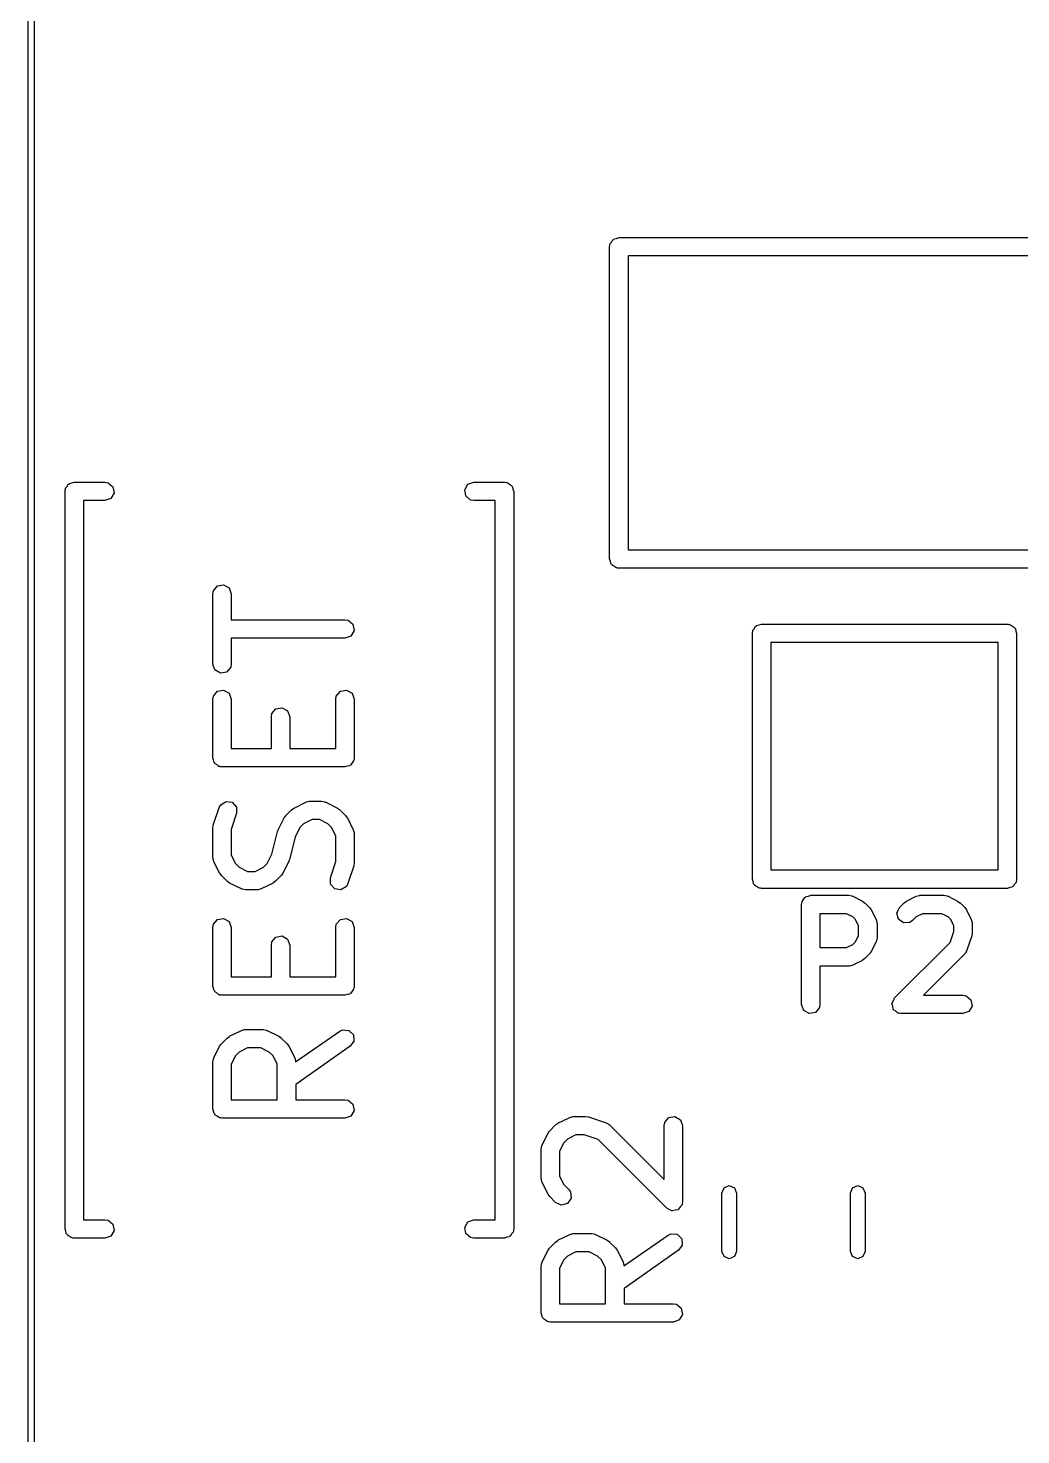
# Model space of a CAD drawing. Extents: x 66 to 223, y -169 to -36.
# Drawn here: x 89.17 to 97.24, y -88.12 to -76.68 of the extents above; entities that cross this region are included whole.
import ezdxf

# ---------------------------------------------------------------- set-up
doc = ezdxf.new("R2010")
doc.units = 0
doc.layers.add('BLACK', color=7, linetype='CONTINUOUS')

msp = doc.modelspace()

# ---------------------------------------------------------------- linework, layer by layer
at = {"layer": 'BLACK', "linetype": 'CONTINUOUS'}
for p, q in [((89.165, -118.993), (89.165, -42.4797)), ((89.215, -42.4797), (89.215, -119)), ((93.9517, -78.3914), (93.97, -78.3847)), ((93.97, -78.3847), (104.13, -78.3847)), ((93.895, -78.4597), (93.8967, -78.45)), ((93.895, -80.9997), (93.895, -78.4597)), ((93.8961, -78.4467), (93.8978, -78.4438)), ((93.8967, -78.45), (93.8961, -78.4467)), ((93.8978, -78.4438), (93.8995, -78.434)), ((93.8995, -78.434), (93.912, -78.4191)), ((93.912, -78.4191), (93.9218, -78.4022)), ((93.9218, -78.4022), (93.9282, -78.3999)), ((93.9282, -78.3999), (93.9325, -78.3947)), ((93.9325, -78.3947), (93.9517, -78.3914)), ((94.045, -78.5347), (94.045, -80.9247)), ((104.055, -78.5347), (94.045, -78.5347)), ((89.465, -80.4497), (89.4667, -80.44)), ((89.465, -86.4497), (89.465, -80.4497)), ((89.4661, -80.4367), (89.4678, -80.4338)), ((89.4667, -80.44), (89.4661, -80.4367)), ((89.4678, -80.4338), (89.4695, -80.424)), ((89.4695, -80.424), (89.482, -80.4091)), ((89.482, -80.4091), (89.4918, -80.3922)), ((89.4918, -80.3922), (89.4981, -80.3899)), ((89.4981, -80.3899), (89.5025, -80.3847)), ((89.5025, -80.3847), (89.5217, -80.3814)), ((89.5217, -80.3814), (89.54, -80.3747)), ((89.54, -80.3747), (89.79, -80.3747)), ((89.79, -80.3747), (89.8157, -80.3792)), ((89.8157, -80.3792), (89.855, -80.4122)), ((89.855, -80.4122), (89.8639, -80.4627)), ((92.7161, -80.4367), (92.7418, -80.3922)), ((92.725, -80.4872), (92.7161, -80.4367)), ((92.7418, -80.3922), (92.79, -80.3747)), ((92.79, -80.3747), (93.04, -80.3747)), ((93.04, -80.3747), (93.0497, -80.3764)), ((93.0497, -80.3764), (93.053, -80.3758)), ((93.053, -80.3758), (93.0559, -80.3775)), ((93.0559, -80.3775), (93.0657, -80.3792)), ((93.0657, -80.3792), (93.0806, -80.3917)), ((93.0806, -80.3917), (93.0975, -80.4015)), ((93.0975, -80.4015), (93.0998, -80.4078)), ((93.0998, -80.4078), (93.105, -80.4122)), ((93.105, -80.4122), (93.1083, -80.4314)), ((93.1083, -80.4314), (93.115, -80.4497)), ((93.115, -80.4497), (93.115, -86.4497)), ((89.79, -80.5247), (89.615, -80.5247)), ((89.615, -80.5247), (89.615, -86.3747)), ((89.8382, -80.5072), (89.79, -80.5247)), ((89.8639, -80.4627), (89.8382, -80.5072)), ((92.7643, -80.5202), (92.725, -80.4872)), ((92.79, -80.5247), (92.7643, -80.5202)), ((92.965, -80.5247), (92.79, -80.5247)), ((92.965, -86.3747), (92.965, -80.5247)), ((93.9017, -81.018), (93.895, -80.9997)), ((93.905, -81.0372), (93.9017, -81.018)), ((94.045, -80.9247), (104.055, -80.9247)), ((93.9102, -81.0416), (93.905, -81.0372)), ((93.9125, -81.0479), (93.9102, -81.0416)), ((93.9294, -81.0577), (93.9125, -81.0479)), ((93.9443, -81.0702), (93.9294, -81.0577)), ((93.9541, -81.0719), (93.9443, -81.0702)), ((93.957, -81.0736), (93.9541, -81.0719)), ((93.9603, -81.073), (93.957, -81.0736)), ((93.97, -81.0747), (93.9603, -81.073)), ((104.13, -81.0747), (93.97, -81.0747)), ((90.6719, -81.2574), (90.7049, -81.2181)), ((90.7049, -81.2181), (90.7554, -81.2092)), ((90.7554, -81.2092), (90.7998, -81.2348)), ((90.7998, -81.2348), (90.8174, -81.283)), ((90.6674, -81.283), (90.6719, -81.2574)), ((90.6674, -81.8545), (90.6674, -81.283)), ((90.8174, -81.283), (90.8174, -81.4937)), ((90.8174, -81.4937), (91.7424, -81.4937)), ((91.7424, -81.4937), (91.768, -81.4983)), ((91.768, -81.4983), (91.8073, -81.5312)), ((91.8162, -81.5818), (91.7906, -81.6262)), ((91.8073, -81.5312), (91.8162, -81.5818)), ((95.057, -81.5917), (95.0587, -81.5888)), ((95.0576, -81.595), (95.057, -81.5917)), ((95.0587, -81.5888), (95.0604, -81.579)), ((95.0604, -81.579), (95.0729, -81.5641)), ((95.0729, -81.5641), (95.0827, -81.5472)), ((95.0827, -81.5472), (95.0891, -81.5449)), ((95.0891, -81.5449), (95.0934, -81.5397)), ((95.0934, -81.5397), (95.1126, -81.5364)), ((95.1126, -81.5364), (95.1309, -81.5297)), ((95.1309, -81.5297), (97.1309, -81.5297)), ((97.1309, -81.5297), (97.1406, -81.5314)), ((97.1406, -81.5314), (97.1439, -81.5308)), ((97.1439, -81.5308), (97.1468, -81.5325)), ((97.1468, -81.5325), (97.1566, -81.5342)), ((97.1566, -81.5342), (97.1715, -81.5467)), ((97.1715, -81.5467), (97.1884, -81.5565)), ((97.1884, -81.5565), (97.1907, -81.5628)), ((97.1907, -81.5628), (97.1959, -81.5672)), ((97.1959, -81.5672), (97.1992, -81.5864)), ((97.1992, -81.5864), (97.2059, -81.6047)), ((91.7424, -81.6437), (90.8174, -81.6437)), ((90.8174, -81.6437), (90.8174, -81.8545)), ((91.7906, -81.6262), (91.7424, -81.6437)), ((95.0559, -81.6047), (95.0576, -81.595)), ((95.0559, -83.6047), (95.0559, -81.6047)), ((95.2059, -81.6797), (95.2059, -83.5297)), ((97.0559, -81.6797), (95.2059, -81.6797)), ((97.0559, -83.5297), (97.0559, -81.6797)), ((97.2059, -81.6047), (97.2059, -83.6047)), ((90.6849, -81.9027), (90.6674, -81.8545)), ((90.7294, -81.9283), (90.6849, -81.9027)), ((90.7799, -81.9194), (90.7294, -81.9283)), ((90.8129, -81.8801), (90.7799, -81.9194)), ((90.8174, -81.8545), (90.8129, -81.8801)), ((90.6674, -82.1402), (90.6719, -82.1145)), ((90.6674, -82.6164), (90.6674, -82.1402)), ((90.6719, -82.1145), (90.7049, -82.0752)), ((90.7049, -82.0752), (90.7554, -82.0663)), ((90.7554, -82.0663), (90.7998, -82.092)), ((90.7998, -82.092), (90.8174, -82.1402)), ((90.8174, -82.1402), (90.8174, -82.5414)), ((91.6674, -82.1402), (91.6719, -82.1145)), ((91.6674, -82.5414), (91.6674, -82.1402)), ((91.6719, -82.1145), (91.7049, -82.0752)), ((91.7049, -82.0752), (91.7554, -82.0663)), ((91.7554, -82.0663), (91.7998, -82.092)), ((91.7998, -82.092), (91.8174, -82.1402)), ((91.8174, -82.1402), (91.8174, -82.6164)), ((91.1436, -82.283), (91.1481, -82.2574)), ((91.1481, -82.2574), (91.1811, -82.2181)), ((91.1811, -82.2181), (91.2316, -82.2092)), ((91.2316, -82.2092), (91.276, -82.2348)), ((91.276, -82.2348), (91.2936, -82.283)), ((91.1436, -82.5414), (91.1436, -82.283)), ((91.2936, -82.283), (91.2936, -82.5414)), ((90.674, -82.6347), (90.6674, -82.6164)), ((90.8174, -82.5414), (91.1436, -82.5414)), ((91.2936, -82.5414), (91.6674, -82.5414)), ((91.8174, -82.6164), (91.8157, -82.6261)), ((90.6774, -82.6539), (90.674, -82.6347)), ((90.6826, -82.6582), (90.6774, -82.6539)), ((90.6849, -82.6646), (90.6826, -82.6582)), ((90.7018, -82.6743), (90.6849, -82.6646)), ((90.7167, -82.6868), (90.7018, -82.6743)), ((90.7265, -82.6886), (90.7167, -82.6868)), ((90.7294, -82.6902), (90.7265, -82.6886)), ((90.7326, -82.6897), (90.7294, -82.6902)), ((90.7424, -82.6914), (90.7326, -82.6897)), ((91.7424, -82.6914), (90.7424, -82.6914)), ((91.7607, -82.6847), (91.7424, -82.6914)), ((91.7799, -82.6813), (91.7607, -82.6847)), ((91.7842, -82.6761), (91.7799, -82.6813)), ((91.7906, -82.6738), (91.7842, -82.6761)), ((91.8003, -82.6569), (91.7906, -82.6738)), ((91.8129, -82.642), (91.8003, -82.6569)), ((91.8146, -82.6323), (91.8129, -82.642)), ((91.8162, -82.6294), (91.8146, -82.6323)), ((91.8157, -82.6261), (91.8162, -82.6294)), ((90.6712, -83.1641), (90.7188, -83.0212)), ((90.7188, -83.0212), (90.7313, -82.9983)), ((90.7313, -82.9983), (90.775, -82.9715)), ((90.775, -82.9715), (90.8257, -82.979)), ((90.8612, -83.0687), (90.8174, -83.2)), ((90.8257, -82.979), (90.8597, -83.0174)), ((90.8597, -83.0174), (90.8612, -83.0687)), ((91.2608, -83.0871), (91.3084, -83.0395)), ((91.3084, -83.0395), (91.3268, -83.0267)), ((91.3268, -83.0267), (91.3279, -83.0255)), ((91.3279, -83.0255), (91.4231, -82.9779)), ((91.4231, -82.9779), (91.4481, -82.9704)), ((91.4481, -82.9704), (91.4525, -82.9715)), ((91.4525, -82.9715), (91.4567, -82.9699)), ((91.4567, -82.9699), (91.5519, -82.9699)), ((91.5519, -82.9699), (91.5776, -82.9745)), ((91.5776, -82.9745), (91.581, -82.9773)), ((91.581, -82.9773), (91.5854, -82.9779)), ((91.5854, -82.9779), (91.6807, -83.0255)), ((91.6807, -83.0255), (91.6987, -83.0388)), ((91.6987, -83.0388), (91.7002, -83.0395)), ((91.7002, -83.0395), (91.7478, -83.0871)), ((90.6674, -83.1878), (90.6713, -83.1657)), ((90.6674, -83.4259), (90.6674, -83.1878)), ((90.6713, -83.1657), (90.6712, -83.1641)), ((91.1991, -83.2019), (91.2467, -83.1066)), ((91.2467, -83.1066), (91.2601, -83.0886)), ((91.2601, -83.0886), (91.2608, -83.0871)), ((91.3754, -83.1846), (91.337, -83.2616)), ((91.4059, -83.1542), (91.3754, -83.1846)), ((91.4744, -83.1199), (91.4059, -83.1542)), ((91.5342, -83.1199), (91.4744, -83.1199)), ((91.6027, -83.1542), (91.5342, -83.1199)), ((91.6331, -83.1846), (91.6027, -83.1542)), ((91.6674, -83.2531), (91.6331, -83.1846)), ((91.7478, -83.0871), (91.7607, -83.1055)), ((91.7607, -83.1055), (91.7618, -83.1066)), ((91.7618, -83.1066), (91.8095, -83.2019)), ((90.8174, -83.2), (90.8174, -83.4082)), ((91.1478, -83.3997), (91.1934, -83.2172)), ((91.1934, -83.2172), (91.1987, -83.2054)), ((91.1987, -83.2054), (91.1991, -83.2019)), ((91.337, -83.2616), (91.2913, -83.4441)), ((91.6674, -83.4613), (91.6674, -83.2531)), ((91.8095, -83.2019), (91.8169, -83.2268)), ((91.8169, -83.2268), (91.8158, -83.2312)), ((91.8158, -83.2312), (91.8174, -83.2354)), ((91.8174, -83.2354), (91.8174, -83.4735)), ((90.8174, -83.4082), (90.8516, -83.4767)), ((91.1093, -83.4767), (91.1478, -83.3997)), ((90.6689, -83.4301), (90.6674, -83.4259)), ((90.6679, -83.4345), (90.6689, -83.4301)), ((90.6753, -83.4594), (90.6679, -83.4345)), ((90.7229, -83.5547), (90.6753, -83.4594)), ((90.8516, -83.4767), (90.882, -83.5071)), ((90.882, -83.5071), (90.9506, -83.5414)), ((91.0104, -83.5414), (91.0789, -83.5071)), ((91.0789, -83.5071), (91.1093, -83.4767)), ((91.2857, -83.4594), (91.238, -83.5547)), ((91.2861, -83.4559), (91.2857, -83.4594)), ((91.2913, -83.4441), (91.2861, -83.4559)), ((91.6236, -83.5927), (91.6674, -83.4613)), ((91.8135, -83.4972), (91.7659, -83.6401)), ((91.8174, -83.4735), (91.8135, -83.4956)), ((91.8135, -83.4956), (91.8135, -83.4972)), ((95.2059, -83.5297), (97.0559, -83.5297)), ((90.7241, -83.5558), (90.7229, -83.5547)), ((90.737, -83.5742), (90.7241, -83.5558)), ((90.7846, -83.6218), (90.737, -83.5742)), ((90.7861, -83.6225), (90.7846, -83.6218)), ((90.8041, -83.6358), (90.7861, -83.6225)), ((90.8993, -83.6835), (90.8041, -83.6358)), ((90.9506, -83.5414), (91.0104, -83.5414)), ((91.1569, -83.6358), (91.0616, -83.6835)), ((91.158, -83.6346), (91.1569, -83.6358)), ((91.1764, -83.6218), (91.158, -83.6346)), ((91.224, -83.5742), (91.1764, -83.6218)), ((91.2247, -83.5727), (91.224, -83.5742)), ((91.238, -83.5547), (91.2247, -83.5727)), ((91.625, -83.6439), (91.6236, -83.5927)), ((91.659, -83.6823), (91.625, -83.6439)), ((91.7659, -83.6401), (91.7535, -83.663)), ((95.0626, -83.623), (95.0559, -83.6047)), ((95.0659, -83.6422), (95.0626, -83.623)), ((95.0711, -83.6465), (95.0659, -83.6422)), ((95.0734, -83.6529), (95.0711, -83.6465)), ((95.0903, -83.6627), (95.0734, -83.6529)), ((97.1889, -83.6453), (97.1791, -83.6622)), ((97.2014, -83.6304), (97.1889, -83.6453)), ((97.2031, -83.6206), (97.2014, -83.6304)), ((97.2048, -83.6177), (97.2031, -83.6206)), ((97.2059, -83.6047), (97.2042, -83.6144)), ((97.2042, -83.6144), (97.2048, -83.6177)), ((90.9038, -83.684), (90.8993, -83.6835)), ((90.9072, -83.6868), (90.9038, -83.684)), ((90.9329, -83.6914), (90.9072, -83.6868)), ((91.0281, -83.6914), (90.9329, -83.6914)), ((91.0323, -83.6898), (91.0281, -83.6914)), ((91.0367, -83.6909), (91.0323, -83.6898)), ((91.0616, -83.6835), (91.0367, -83.6909)), ((91.7098, -83.6898), (91.659, -83.6823)), ((91.7535, -83.663), (91.7098, -83.6898)), ((95.1052, -83.6752), (95.0903, -83.6627)), ((95.115, -83.6769), (95.1052, -83.6752)), ((95.1179, -83.6786), (95.115, -83.6769)), ((95.1212, -83.678), (95.1179, -83.6786)), ((95.1309, -83.6797), (95.1212, -83.678)), ((97.1309, -83.6797), (95.1309, -83.6797)), ((95.473, -83.77), (95.4828, -83.7531)), ((95.4828, -83.7531), (95.4891, -83.7508)), ((95.4891, -83.7508), (95.4935, -83.7456)), ((95.4935, -83.7456), (95.5127, -83.7423)), ((95.5127, -83.7423), (95.531, -83.7356)), ((95.531, -83.7356), (95.8406, -83.7356)), ((95.8406, -83.7356), (95.8663, -83.7401)), ((95.8663, -83.7401), (95.8697, -83.743)), ((95.8697, -83.743), (95.8741, -83.7435)), ((95.8741, -83.7435), (95.9516, -83.7822)), ((96.3102, -83.7822), (96.3877, -83.7435)), ((96.3877, -83.7435), (96.4126, -83.7361)), ((96.4126, -83.7361), (96.417, -83.7371)), ((96.417, -83.7371), (96.4212, -83.7356)), ((96.4212, -83.7356), (96.6147, -83.7356)), ((96.6147, -83.7356), (96.6404, -83.7401)), ((96.6404, -83.7401), (96.6438, -83.743)), ((96.6438, -83.743), (96.6482, -83.7435)), ((96.6482, -83.7435), (96.7257, -83.7822)), ((97.1492, -83.673), (97.1309, -83.6797)), ((97.1684, -83.6697), (97.1492, -83.673)), ((97.1727, -83.6645), (97.1684, -83.6697)), ((97.1791, -83.6622), (97.1727, -83.6645)), ((95.456, -83.8106), (95.4577, -83.8009)), ((95.456, -84.6234), (95.456, -83.8106)), ((95.4571, -83.7976), (95.4588, -83.7947)), ((95.4577, -83.8009), (95.4571, -83.7976)), ((95.4588, -83.7947), (95.4605, -83.7849)), ((95.4605, -83.7849), (95.473, -83.77)), ((95.9516, -83.7822), (95.9696, -83.7956)), ((95.9696, -83.7956), (95.971, -83.7963)), ((95.971, -83.7963), (96.0098, -83.835)), ((96.0098, -83.835), (96.0226, -83.8533)), ((96.0226, -83.8533), (96.0238, -83.8545)), ((96.0238, -83.8545), (96.0625, -83.9319)), ((96.2304, -83.8815), (96.252, -83.835)), ((96.2436, -83.931), (96.2304, -83.8815)), ((96.252, -83.835), (96.2908, -83.7963)), ((96.2908, -83.7963), (96.3091, -83.7834)), ((96.3091, -83.7834), (96.3102, -83.7822)), ((96.7257, -83.7822), (96.7437, -83.7956)), ((96.7437, -83.7956), (96.7452, -83.7963)), ((96.7452, -83.7963), (96.7839, -83.835)), ((96.7839, -83.835), (96.7967, -83.8533)), ((96.7967, -83.8533), (96.7979, -83.8545)), ((96.7979, -83.8545), (96.8366, -83.9319)), ((90.6674, -83.9973), (90.6719, -83.9717)), ((90.6674, -84.4735), (90.6674, -83.9973)), ((90.6719, -83.9717), (90.7049, -83.9324)), ((90.7049, -83.9324), (90.7554, -83.9235)), ((90.7554, -83.9235), (90.7998, -83.9491)), ((90.7998, -83.9491), (90.8174, -83.9973)), ((90.8174, -83.9973), (90.8174, -84.3985)), ((91.6674, -83.9973), (91.6719, -83.9717)), ((91.6674, -84.3985), (91.6674, -83.9973)), ((91.6719, -83.9717), (91.7049, -83.9324)), ((91.7049, -83.9324), (91.7554, -83.9235)), ((91.7554, -83.9235), (91.7998, -83.9491)), ((91.7998, -83.9491), (91.8174, -83.9973)), ((91.8174, -83.9973), (91.8174, -84.4735)), ((95.606, -83.8856), (95.606, -84.1613)), ((95.8229, -83.8856), (95.606, -83.8856)), ((95.8736, -83.9109), (95.8229, -83.8856)), ((95.8951, -83.9324), (95.8736, -83.9109)), ((95.9204, -83.9831), (95.8951, -83.9324)), ((95.9204, -84.0638), (95.9204, -83.9831)), ((96.0625, -83.9319), (96.0699, -83.9568)), ((96.0699, -83.9568), (96.0689, -83.9612)), ((96.0689, -83.9612), (96.0704, -83.9654)), ((96.0704, -83.9654), (96.0704, -84.0815)), ((96.2856, -83.9604), (96.2436, -83.931)), ((96.3368, -83.956), (96.2856, -83.9604)), ((96.3581, -83.941), (96.3368, -83.956)), ((96.3882, -83.9109), (96.3581, -83.941)), ((96.4389, -83.8856), (96.3882, -83.9109)), ((96.597, -83.8856), (96.4389, -83.8856)), ((96.6477, -83.9109), (96.597, -83.8856)), ((96.6692, -83.9324), (96.6477, -83.9109)), ((96.6945, -83.9831), (96.6692, -83.9324)), ((96.6945, -84.0306), (96.6945, -83.9831)), ((96.8366, -83.9319), (96.844, -83.9568)), ((96.844, -83.9568), (96.843, -83.9612)), ((96.843, -83.9612), (96.8445, -83.9654)), ((96.8445, -83.9654), (96.8445, -84.0428)), ((91.1481, -84.1145), (91.1811, -84.0752)), ((91.1811, -84.0752), (91.2316, -84.0663)), ((91.2316, -84.0663), (91.276, -84.092)), ((91.276, -84.092), (91.2936, -84.1402)), ((95.8951, -84.1145), (95.9204, -84.0638)), ((96.063, -84.1106), (96.0625, -84.1151)), ((96.0659, -84.1072), (96.063, -84.1106)), ((96.0704, -84.0815), (96.0659, -84.1072)), ((96.6653, -84.1184), (96.6945, -84.0306)), ((96.8407, -84.0665), (96.802, -84.1827)), ((96.8445, -84.0428), (96.8406, -84.0649)), ((96.8406, -84.0649), (96.8407, -84.0665)), ((91.1436, -84.1402), (91.1481, -84.1145)), ((91.1436, -84.3985), (91.1436, -84.1402)), ((91.2936, -84.1402), (91.2936, -84.3985)), ((95.606, -84.1613), (95.8229, -84.1613)), ((95.8229, -84.1613), (95.8736, -84.136)), ((95.8736, -84.136), (95.8951, -84.1145)), ((96.0098, -84.212), (95.971, -84.2507)), ((96.0104, -84.2105), (96.0098, -84.212)), ((96.0238, -84.1925), (96.0104, -84.2105)), ((96.0625, -84.1151), (96.0238, -84.1925)), ((96.2133, -84.5704), (96.6653, -84.1184)), ((96.7839, -84.212), (96.4474, -84.5484)), ((96.7857, -84.2079), (96.7839, -84.212)), ((96.7896, -84.2056), (96.7857, -84.2079)), ((96.802, -84.1827), (96.7896, -84.2056)), ((95.8406, -84.3113), (95.606, -84.3113)), ((95.606, -84.3113), (95.606, -84.6234)), ((95.8448, -84.3098), (95.8406, -84.3113)), ((95.8492, -84.3109), (95.8448, -84.3098)), ((95.8742, -84.3034), (95.8492, -84.3109)), ((95.9516, -84.2647), (95.8742, -84.3034)), ((95.9527, -84.2635), (95.9516, -84.2647)), ((95.971, -84.2507), (95.9527, -84.2635)), ((90.8174, -84.3985), (91.1436, -84.3985)), ((91.2936, -84.3985), (91.6674, -84.3985)), ((90.674, -84.4918), (90.6674, -84.4735)), ((90.6774, -84.511), (90.674, -84.4918)), ((90.6826, -84.5154), (90.6774, -84.511)), ((90.6849, -84.5217), (90.6826, -84.5154)), ((90.7018, -84.5315), (90.6849, -84.5217)), ((90.7167, -84.544), (90.7018, -84.5315)), ((90.7265, -84.5457), (90.7167, -84.544)), ((90.7294, -84.5474), (90.7265, -84.5457)), ((90.7326, -84.5468), (90.7294, -84.5474)), ((90.7424, -84.5485), (90.7326, -84.5468)), ((91.7424, -84.5485), (90.7424, -84.5485)), ((91.7607, -84.5418), (91.7424, -84.5485)), ((91.7799, -84.5385), (91.7607, -84.5418)), ((91.7842, -84.5333), (91.7799, -84.5385)), ((91.7906, -84.531), (91.7842, -84.5333)), ((91.8003, -84.5141), (91.7906, -84.531)), ((91.8129, -84.4992), (91.8003, -84.5141)), ((91.8146, -84.4894), (91.8129, -84.4992)), ((91.8162, -84.4865), (91.8146, -84.4894)), ((91.8174, -84.4735), (91.8157, -84.4833)), ((91.8157, -84.4833), (91.8162, -84.4865)), ((96.4474, -84.5484), (96.7695, -84.5484)), ((96.7695, -84.5484), (96.7952, -84.5529)), ((96.7952, -84.5529), (96.8345, -84.5859)), ((95.4735, -84.6716), (95.456, -84.6234)), ((95.518, -84.6973), (95.4735, -84.6716)), ((95.6015, -84.6491), (95.5685, -84.6884)), ((95.606, -84.6234), (95.6015, -84.6491)), ((96.1917, -84.6169), (96.1931, -84.6138)), ((96.1975, -84.6387), (96.1917, -84.6169)), ((96.1925, -84.6104), (96.2038, -84.5908)), ((96.1931, -84.6138), (96.1925, -84.6104)), ((96.2014, -84.6609), (96.1975, -84.6387)), ((96.204, -84.6631), (96.2014, -84.6609)), ((96.2038, -84.5908), (96.2133, -84.5704)), ((96.2049, -84.6664), (96.204, -84.6631)), ((96.2234, -84.6794), (96.2049, -84.6664)), ((96.2407, -84.6939), (96.2234, -84.6794)), ((96.8177, -84.6809), (96.7695, -84.6984)), ((96.8434, -84.6364), (96.8177, -84.6809)), ((96.8345, -84.5859), (96.8434, -84.6364)), ((95.5685, -84.6884), (95.518, -84.6973)), ((96.2453, -84.6947), (96.2407, -84.6939)), ((96.247, -84.6958), (96.2453, -84.6947)), ((96.2502, -84.6956), (96.247, -84.6958)), ((96.2664, -84.6984), (96.2502, -84.6956)), ((96.7695, -84.6984), (96.2664, -84.6984)), ((90.737, -84.9443), (90.7846, -84.8967)), ((90.7846, -84.8967), (90.803, -84.8838)), ((90.803, -84.8838), (90.8041, -84.8826)), ((90.8041, -84.8826), (90.8993, -84.835)), ((90.8993, -84.835), (90.9243, -84.8276)), ((90.9243, -84.8276), (90.9286, -84.8286)), ((90.9286, -84.8286), (90.9329, -84.8271)), ((90.9329, -84.8271), (91.0757, -84.8271)), ((91.0757, -84.8271), (91.1014, -84.8316)), ((91.1014, -84.8316), (91.1048, -84.8345)), ((91.1048, -84.8345), (91.1093, -84.835)), ((91.1093, -84.835), (91.2045, -84.8826)), ((91.2045, -84.8826), (91.2225, -84.896)), ((91.2225, -84.896), (91.224, -84.8967)), ((91.224, -84.8967), (91.2716, -84.9443)), ((91.3408, -85.0916), (91.6994, -84.8406)), ((91.6994, -84.8406), (91.723, -84.8296)), ((91.723, -84.8296), (91.7741, -84.8341)), ((91.7741, -84.8341), (91.8104, -84.8704)), ((91.8104, -84.8704), (91.8148, -84.9215)), ((90.6753, -85.059), (90.7229, -84.9638)), ((90.7229, -84.9638), (90.7363, -84.9458)), ((90.7363, -84.9458), (90.737, -84.9443)), ((90.882, -85.0113), (90.8516, -85.0417)), ((90.9506, -84.9771), (90.882, -85.0113)), ((91.058, -84.9771), (90.9506, -84.9771)), ((91.1265, -85.0113), (91.058, -84.9771)), ((91.1569, -85.0417), (91.1265, -85.0113)), ((91.2716, -84.9443), (91.2845, -84.9627)), ((91.2845, -84.9627), (91.2857, -84.9638)), ((91.2857, -84.9638), (91.3333, -85.059)), ((91.7854, -84.9635), (91.3412, -85.2745)), ((91.8148, -84.9215), (91.7854, -84.9635)), ((90.6674, -85.0926), (90.6719, -85.0669)), ((90.6674, -85.4735), (90.6674, -85.0926)), ((90.6719, -85.0669), (90.6748, -85.0635)), ((90.6748, -85.0635), (90.6753, -85.059)), ((90.8516, -85.0417), (90.8174, -85.1103)), ((90.8174, -85.1103), (90.8174, -85.3985)), ((91.1912, -85.1103), (91.1569, -85.0417)), ((91.1912, -85.3985), (91.1912, -85.1103)), ((91.3333, -85.059), (91.3407, -85.084)), ((91.3407, -85.084), (91.3397, -85.0883)), ((91.3397, -85.0883), (91.3408, -85.0916)), ((91.3412, -85.2745), (91.3412, -85.3985)), ((90.674, -85.4918), (90.6674, -85.4735)), ((90.8174, -85.3985), (91.1912, -85.3985)), ((91.3412, -85.3985), (91.7424, -85.3985)), ((91.7424, -85.3985), (91.768, -85.403)), ((91.768, -85.403), (91.8073, -85.436)), ((91.8073, -85.436), (91.8162, -85.4865)), ((90.6774, -85.511), (90.674, -85.4918)), ((90.6826, -85.5154), (90.6774, -85.511)), ((90.6849, -85.5217), (90.6826, -85.5154)), ((90.7018, -85.5315), (90.6849, -85.5217)), ((90.7167, -85.544), (90.7018, -85.5315)), ((90.7265, -85.5457), (90.7167, -85.544)), ((90.7294, -85.5474), (90.7265, -85.5457)), ((90.7326, -85.5468), (90.7294, -85.5474)), ((90.7424, -85.5485), (90.7326, -85.5468)), ((91.7424, -85.5485), (90.7424, -85.5485)), ((91.7906, -85.531), (91.7424, -85.5485)), ((91.8162, -85.4865), (91.7906, -85.531)), ((93.4555, -85.6036), (93.4739, -85.5907)), ((93.4739, -85.5907), (93.475, -85.5895)), ((93.475, -85.5895), (93.5702, -85.5419)), ((93.5702, -85.5419), (93.5952, -85.5345)), ((93.5952, -85.5345), (93.5995, -85.5355)), ((93.5995, -85.5355), (93.6038, -85.534)), ((93.6038, -85.534), (93.699, -85.534)), ((93.699, -85.534), (93.7211, -85.5379)), ((93.7211, -85.5379), (93.7227, -85.5378)), ((93.7227, -85.5378), (93.8656, -85.5854)), ((93.8656, -85.5854), (93.8885, -85.5978)), ((93.8885, -85.5978), (93.8908, -85.6017)), ((94.3383, -85.609), (94.3428, -85.5833)), ((94.3428, -85.5833), (94.3758, -85.544)), ((94.3758, -85.544), (94.4263, -85.5351)), ((94.4263, -85.5351), (94.4707, -85.5608)), ((94.4707, -85.5608), (94.4883, -85.609)), ((93.3462, -85.7659), (93.3938, -85.6707)), ((93.3938, -85.6707), (93.4072, -85.6527)), ((93.4072, -85.6527), (93.4079, -85.6512)), ((93.4079, -85.6512), (93.4555, -85.6036)), ((93.6215, -85.684), (93.5529, -85.7182)), ((93.6868, -85.684), (93.6215, -85.684)), ((93.8013, -85.7222), (93.6868, -85.684)), ((93.8908, -85.6017), (93.8949, -85.6036)), ((93.8949, -85.6036), (94.3383, -86.047)), ((94.3383, -86.047), (94.3383, -85.609)), ((94.4883, -85.609), (94.4883, -86.228)), ((93.3383, -85.7995), (93.3428, -85.7738)), ((93.3383, -86.0376), (93.3383, -85.7995)), ((93.3428, -85.7738), (93.3457, -85.7704)), ((93.3457, -85.7704), (93.3462, -85.7659)), ((93.5225, -85.7486), (93.4883, -85.8172)), ((93.4883, -85.8172), (93.4883, -86.0199)), ((93.5529, -85.7182), (93.5225, -85.7486)), ((94.3602, -86.2811), (93.8013, -85.7222)), ((93.3398, -86.0418), (93.3383, -86.0376)), ((93.3388, -86.0461), (93.3398, -86.0418)), ((93.3462, -86.0711), (93.3388, -86.0461)), ((93.4883, -86.0199), (93.5225, -86.0884)), ((93.3938, -86.1663), (93.3462, -86.0711)), ((93.395, -86.1675), (93.3938, -86.1663)), ((93.4079, -86.1858), (93.395, -86.1675)), ((93.5225, -86.0884), (93.5615, -86.1274)), ((93.5615, -86.1274), (93.5765, -86.1487)), ((93.5765, -86.1487), (93.581, -86.1998)), ((94.8084, -86.1574), (94.826, -86.115)), ((94.8084, -86.632), (94.8084, -86.1574)), ((94.826, -86.115), (94.8684, -86.0974)), ((94.8684, -86.0974), (94.9108, -86.115)), ((94.9108, -86.115), (94.9284, -86.1574)), ((94.9284, -86.1574), (94.9284, -86.632)), ((95.8534, -86.1574), (95.871, -86.115)), ((95.8534, -86.632), (95.8534, -86.1574)), ((95.871, -86.115), (95.9134, -86.0974)), ((95.9134, -86.0974), (95.9558, -86.115)), ((95.9558, -86.115), (95.9734, -86.1574)), ((95.9734, -86.1574), (95.9734, -86.632)), ((93.4555, -86.2334), (93.4079, -86.1858)), ((93.502, -86.2551), (93.4555, -86.2334)), ((93.5515, -86.2418), (93.502, -86.2551)), ((93.581, -86.1998), (93.5515, -86.2418)), ((94.3807, -86.2906), (94.3602, -86.2811)), ((94.4692, -86.271), (94.4563, -86.2895)), ((94.4838, -86.2537), (94.4692, -86.271)), ((94.4846, -86.2491), (94.4838, -86.2537)), ((94.4857, -86.2474), (94.4846, -86.2491)), ((94.4883, -86.228), (94.4854, -86.2442)), ((94.4854, -86.2442), (94.4857, -86.2474)), ((89.615, -86.3747), (89.79, -86.3747)), ((89.79, -86.3747), (89.8157, -86.3792)), ((89.8157, -86.3792), (89.855, -86.4122)), ((92.7161, -86.4367), (92.7418, -86.3922)), ((92.7418, -86.3922), (92.79, -86.3747)), ((92.79, -86.3747), (92.965, -86.3747)), ((94.4003, -86.3019), (94.3807, -86.2906)), ((94.4036, -86.3013), (94.4003, -86.3019)), ((94.4067, -86.3027), (94.4036, -86.3013)), ((94.4285, -86.2969), (94.4067, -86.3027)), ((94.4508, -86.293), (94.4285, -86.2969)), ((94.453, -86.2904), (94.4508, -86.293)), ((94.4563, -86.2895), (94.453, -86.2904)), ((89.4717, -86.468), (89.465, -86.4497)), ((89.475, -86.4872), (89.4717, -86.468)), ((89.4802, -86.4915), (89.475, -86.4872)), ((89.4825, -86.4979), (89.4802, -86.4915)), ((89.4994, -86.5077), (89.4825, -86.4979)), ((89.5143, -86.5202), (89.4994, -86.5077)), ((89.8382, -86.5072), (89.79, -86.5247)), ((89.8639, -86.4627), (89.8382, -86.5072)), ((89.855, -86.4122), (89.8639, -86.4627)), ((92.725, -86.4872), (92.7161, -86.4367)), ((92.7643, -86.5202), (92.725, -86.4872)), ((93.0775, -86.5147), (93.0583, -86.518)), ((93.0819, -86.5095), (93.0775, -86.5147)), ((93.0882, -86.5072), (93.0819, -86.5095)), ((93.098, -86.4903), (93.0882, -86.5072)), ((93.1105, -86.4754), (93.098, -86.4903)), ((93.1122, -86.4656), (93.1105, -86.4754)), ((93.1139, -86.4627), (93.1122, -86.4656)), ((93.115, -86.4497), (93.1133, -86.4594)), ((93.1133, -86.4594), (93.1139, -86.4627)), ((93.475, -86.5419), (93.5702, -86.4943)), ((93.5702, -86.4943), (93.5952, -86.4869)), ((93.5952, -86.4869), (93.5995, -86.4879)), ((93.5995, -86.4879), (93.6038, -86.4864)), ((93.6038, -86.4864), (93.7466, -86.4864)), ((93.7466, -86.4864), (93.7723, -86.4909)), ((93.7723, -86.4909), (93.7757, -86.4938)), ((93.7757, -86.4938), (93.7802, -86.4943)), ((93.7802, -86.4943), (93.8754, -86.5419)), ((94.0117, -86.7509), (94.3703, -86.4999)), ((94.3703, -86.4999), (94.3939, -86.4889)), ((94.3939, -86.4889), (94.445, -86.4934)), ((94.445, -86.4934), (94.4813, -86.5297)), ((89.5241, -86.5219), (89.5143, -86.5202)), ((89.527, -86.5236), (89.5241, -86.5219)), ((89.5303, -86.523), (89.527, -86.5236)), ((89.54, -86.5247), (89.5303, -86.523)), ((89.79, -86.5247), (89.54, -86.5247)), ((92.79, -86.5247), (92.7643, -86.5202)), ((93.04, -86.5247), (92.79, -86.5247)), ((93.0583, -86.518), (93.04, -86.5247)), ((93.3462, -86.7183), (93.3938, -86.6231)), ((93.3938, -86.6231), (93.4072, -86.605)), ((93.4072, -86.605), (93.4079, -86.6036)), ((93.4079, -86.6036), (93.4555, -86.556)), ((93.4555, -86.556), (93.4739, -86.5431)), ((93.4739, -86.5431), (93.475, -86.5419)), ((93.8754, -86.5419), (93.8934, -86.5553)), ((93.8934, -86.5553), (93.8949, -86.556)), ((93.8949, -86.556), (93.9425, -86.6036)), ((93.9425, -86.6036), (93.9554, -86.6219)), ((93.9554, -86.6219), (93.9566, -86.6231)), ((93.9566, -86.6231), (94.0042, -86.7183)), ((94.4563, -86.6228), (94.0121, -86.9337)), ((94.4857, -86.5808), (94.4563, -86.6228)), ((94.4813, -86.5297), (94.4857, -86.5808)), ((93.3383, -86.7518), (93.3428, -86.7262)), ((93.3428, -86.7262), (93.3457, -86.7228)), ((93.3457, -86.7228), (93.3462, -86.7183)), ((93.5225, -86.701), (93.4883, -86.7695)), ((93.5529, -86.6706), (93.5225, -86.701)), ((93.6215, -86.6364), (93.5529, -86.6706)), ((93.7289, -86.6364), (93.6215, -86.6364)), ((93.7974, -86.6706), (93.7289, -86.6364)), ((93.8278, -86.701), (93.7974, -86.6706)), ((93.8621, -86.7695), (93.8278, -86.701)), ((94.0042, -86.7183), (94.0116, -86.7433)), ((94.0116, -86.7433), (94.0106, -86.7476)), ((94.826, -86.6744), (94.8084, -86.632)), ((94.8684, -86.692), (94.826, -86.6744)), ((94.9108, -86.6744), (94.8684, -86.692)), ((94.9284, -86.632), (94.9108, -86.6744)), ((95.871, -86.6744), (95.8534, -86.632)), ((95.9134, -86.692), (95.871, -86.6744)), ((95.9558, -86.6744), (95.9134, -86.692)), ((95.9734, -86.632), (95.9558, -86.6744)), ((93.3383, -87.1328), (93.3383, -86.7518)), ((93.4883, -86.7695), (93.4883, -87.0578)), ((93.8621, -87.0578), (93.8621, -86.7695)), ((94.0106, -86.7476), (94.0117, -86.7509)), ((94.0121, -86.9337), (94.0121, -87.0578)), ((93.4883, -87.0578), (93.8621, -87.0578)), ((94.0121, -87.0578), (94.4133, -87.0578)), ((94.4133, -87.0578), (94.4389, -87.0623)), ((94.4389, -87.0623), (94.4782, -87.0953)), ((93.3449, -87.1511), (93.3383, -87.1328)), ((93.3483, -87.1703), (93.3449, -87.1511)), ((93.3535, -87.1746), (93.3483, -87.1703)), ((93.3558, -87.181), (93.3535, -87.1746)), ((93.3727, -87.1908), (93.3558, -87.181)), ((93.3876, -87.2033), (93.3727, -87.1908)), ((94.4615, -87.1903), (94.4133, -87.2078)), ((94.4871, -87.1458), (94.4615, -87.1903)), ((94.4782, -87.0953), (94.4871, -87.1458)), ((93.3974, -87.205), (93.3876, -87.2033)), ((93.4003, -87.2067), (93.3974, -87.205)), ((93.4035, -87.2061), (93.4003, -87.2067)), ((93.4133, -87.2078), (93.4035, -87.2061)), ((94.4133, -87.2078), (93.4133, -87.2078))]:
    msp.add_line(p, q, dxfattribs=at)

doc.saveas('drawing.dxf')
